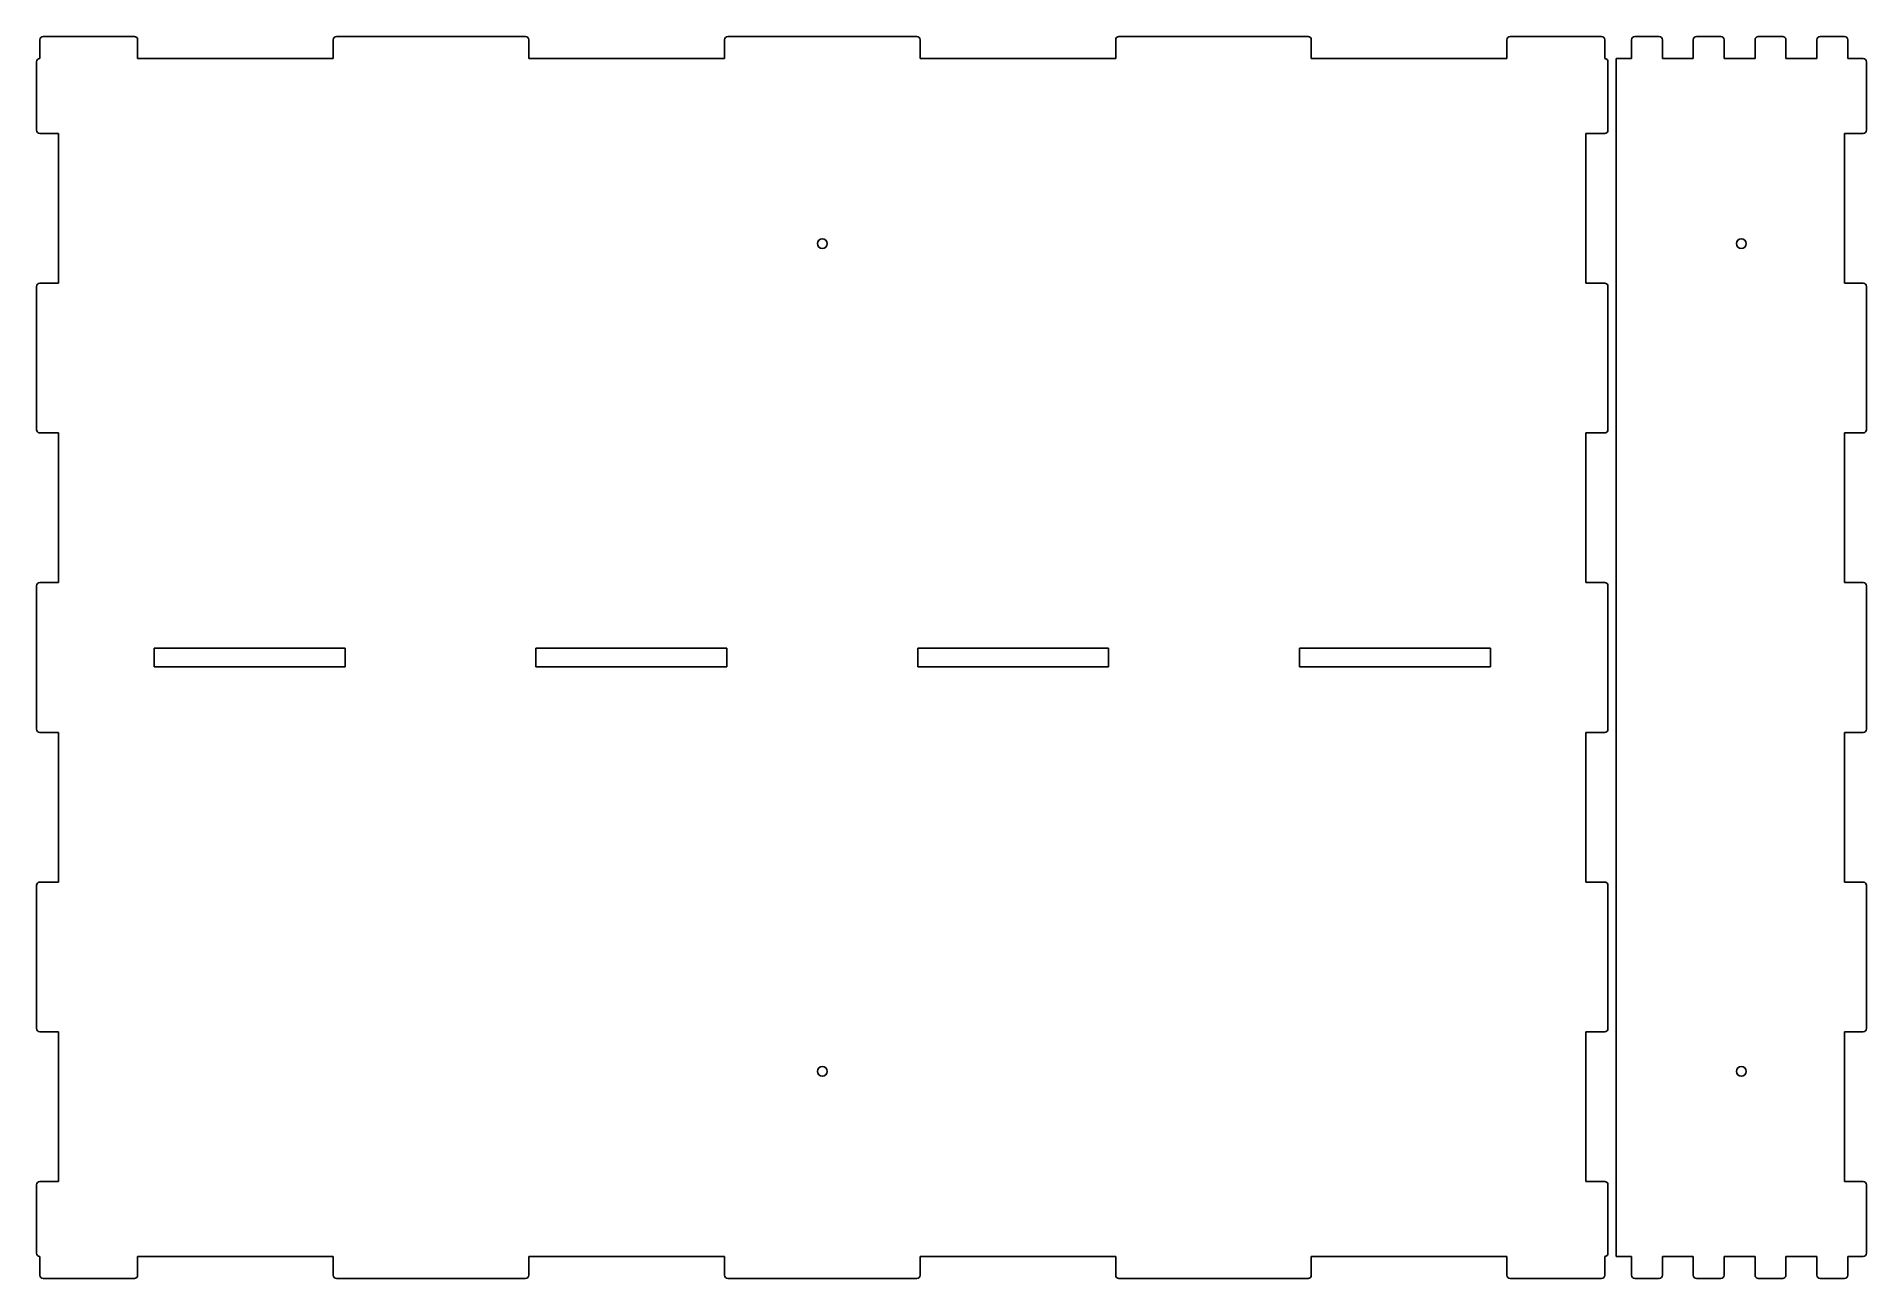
# Model space of a CAD drawing. Header units: millimetres. Extents: x 0 to 1129, y 0 to 766.
import ezdxf

# ---------------------------------------------------------------- set-up
doc = ezdxf.new("R2010")
doc.units = ezdxf.units.MM
doc.layers.add('SheetCutProfiles', color=7, linetype='CONTINUOUS')

msp = doc.modelspace()

# ---------------------------------------------------------------- linework, layer by layer
at = {"layer": 'SheetCutProfiles'}
for p, q in [((2, 752.4), (2, 764)), ((60.325, 766), (4, 766)), ((62.325, 764), (62.325, 752.4)), ((182.975, 752.4), (182.975, 764)), ((301.625, 766), (184.975, 766)), ((303.625, 764), (303.625, 752.4)), ((424.275, 752.4), (424.275, 764)), ((542.925, 766), (426.275, 766)), ((544.925, 764), (544.925, 752.4)), ((665.575, 752.4), (665.575, 764)), ((784.225, 766), (667.575, 766)), ((786.225, 764), (786.225, 752.4)), ((906.875, 752.4), (906.875, 764)), ((965.2, 766), (908.875, 766)), ((967.2, 764), (967.2, 752.4)), ((983.725, 764), (983.725, 752.4)), ((985.725, 766), (1000.775, 766)), ((1002.775, 752.4), (1002.775, 764)), ((1021.825, 764), (1021.825, 752.4)), ((1023.825, 766), (1038.875, 766)), ((1040.875, 752.4), (1040.875, 764)), ((1059.925, 764), (1059.925, 752.4)), ((1061.925, 766), (1076.975, 766)), ((1078.975, 752.4), (1078.975, 764)), ((1098.025, 764), (1098.025, 752.4)), ((1100.025, 766), (1115.075, 766)), ((1117.075, 752.4), (1117.075, 764)), ((0, 750.4), (0, 708.225)), ((62.325, 752.4), (182.975, 752.4)), ((303.625, 752.4), (424.275, 752.4)), ((544.925, 752.4), (665.575, 752.4)), ((786.225, 752.4), (906.875, 752.4)), ((969.2, 750.4), (969.2, 708.225)), ((974.2, 752.4), (983.725, 752.4)), ((974.2, 752.4), (974.2, 13.6)), ((1002.775, 752.4), (1021.825, 752.4)), ((1040.875, 752.4), (1059.925, 752.4)), ((1078.975, 752.4), (1098.025, 752.4)), ((1117.075, 752.4), (1126.6, 752.4)), ((1128.6, 708.225), (1128.6, 750.4)), ((13.6, 706.225), (2, 706.225)), ((13.6, 613.875), (13.6, 706.225)), ((955.6, 706.225), (955.6, 613.875)), ((967.2, 706.225), (955.6, 706.225)), ((1115, 706.225), (1115, 613.875)), ((1126.6, 706.225), (1115, 706.225)), ((0, 611.875), (0, 523.525)), ((2, 613.875), (13.6, 613.875)), ((955.6, 613.875), (967.2, 613.875)), ((969.2, 611.875), (969.2, 523.525)), ((1115, 613.875), (1126.6, 613.875)), ((1128.6, 523.525), (1128.6, 611.875)), ((13.6, 521.525), (2, 521.525)), ((13.6, 429.175), (13.6, 521.525)), ((955.6, 521.525), (955.6, 429.175)), ((967.2, 521.525), (955.6, 521.525)), ((1115, 521.525), (1115, 429.175)), ((1126.6, 521.525), (1115, 521.525)), ((2, 429.175), (13.6, 429.175)), ((955.6, 429.175), (967.2, 429.175)), ((1115, 429.175), (1126.6, 429.175)), ((0, 427.175), (0, 338.825)), ((969.2, 427.175), (969.2, 338.825)), ((1128.6, 338.825), (1128.6, 427.175)), ((72.475, 388.8), (72.475, 377.2)), ((190.225, 388.8), (72.475, 388.8)), ((190.225, 377.2), (190.225, 388.8)), ((307.975, 388.8), (307.975, 377.2)), ((425.725, 388.8), (307.975, 388.8)), ((425.725, 377.2), (425.725, 388.8)), ((543.475, 388.8), (543.475, 377.2)), ((661.225, 388.8), (543.475, 388.8)), ((661.225, 377.2), (661.225, 388.8)), ((778.975, 388.8), (778.975, 377.2)), ((896.725, 388.8), (778.975, 388.8)), ((896.725, 377.2), (896.725, 388.8)), ((72.475, 377.2), (190.225, 377.2)), ((307.975, 377.2), (425.725, 377.2)), ((543.475, 377.2), (661.225, 377.2)), ((778.975, 377.2), (896.725, 377.2)), ((13.6, 336.825), (2, 336.825)), ((13.6, 244.475), (13.6, 336.825)), ((955.6, 336.825), (955.6, 244.475)), ((967.2, 336.825), (955.6, 336.825)), ((1115, 336.825), (1115, 244.475)), ((1126.6, 336.825), (1115, 336.825)), ((0, 242.475), (0, 154.125)), ((2, 244.475), (13.6, 244.475)), ((955.6, 244.475), (967.2, 244.475)), ((969.2, 242.475), (969.2, 154.125)), ((1115, 244.475), (1126.6, 244.475)), ((1128.6, 154.125), (1128.6, 242.475)), ((13.6, 152.125), (2, 152.125)), ((13.6, 59.775), (13.6, 152.125)), ((955.6, 152.125), (955.6, 59.775)), ((967.2, 152.125), (955.6, 152.125)), ((1115, 152.125), (1115, 59.775)), ((1126.6, 152.125), (1115, 152.125)), ((0, 57.775), (0, 15.6)), ((2, 59.775), (13.6, 59.775)), ((955.6, 59.775), (967.2, 59.775)), ((969.2, 57.775), (969.2, 15.6)), ((1115, 59.775), (1126.6, 59.775)), ((1128.6, 15.6), (1128.6, 57.775)), ((2, 2), (2, 13.6)), ((62.325, 13.6), (62.325, 2)), ((182.975, 13.6), (62.325, 13.6)), ((182.975, 2), (182.975, 13.6)), ((303.625, 13.6), (303.625, 2)), ((424.275, 13.6), (303.625, 13.6)), ((424.275, 2), (424.275, 13.6)), ((544.925, 13.6), (544.925, 2)), ((665.575, 13.6), (544.925, 13.6)), ((665.575, 2), (665.575, 13.6)), ((786.225, 13.6), (786.225, 2)), ((906.875, 13.6), (786.225, 13.6)), ((906.875, 2), (906.875, 13.6)), ((967.2, 13.6), (967.2, 2)), ((974.2, 13.6), (983.725, 13.6)), ((983.725, 2), (983.725, 13.6)), ((1002.775, 13.6), (1002.775, 2)), ((1002.775, 13.6), (1021.825, 13.6)), ((1021.825, 2), (1021.825, 13.6)), ((1040.875, 13.6), (1040.875, 2)), ((1040.875, 13.6), (1059.925, 13.6)), ((1059.925, 2), (1059.925, 13.6)), ((1078.975, 13.6), (1078.975, 2)), ((1078.975, 13.6), (1098.025, 13.6)), ((1098.025, 2), (1098.025, 13.6)), ((1126.6, 13.6), (1117.075, 13.6)), ((1117.075, 13.6), (1117.075, 2)), ((4, 0), (60.325, 0)), ((184.975, 0), (301.625, 0)), ((426.275, 0), (542.925, 0)), ((667.575, 0), (784.225, 0)), ((908.875, 0), (965.2, 0)), ((985.725, 0), (1000.775, 0)), ((1023.825, 0), (1038.875, 0)), ((1061.925, 0), (1076.975, 0)), ((1100.025, 0), (1115.075, 0))]:
    msp.add_line(p, q, dxfattribs=at)
for centre in [(484.6, 638.333), (1051.4, 638.333), (484.6, 127.667), (1051.4, 127.667)]:
    msp.add_circle(centre, 3, dxfattribs=at)
for centre, start, end in [((4, 764), 90, 180), ((60.325, 764), 0, 90), ((184.975, 764), 90, 180), ((301.625, 764), 0, 90), ((426.275, 764), 90, 180), ((542.925, 764), 0, 90), ((667.575, 764), 90, 180), ((784.225, 764), 0, 90), ((908.875, 764), 90, 180), ((965.2, 764), 0, 90), ((985.725, 764), 90, 180), ((1000.775, 764), 0, 90), ((1023.825, 764), 90, 180), ((1038.875, 764), 0, 90), ((1061.925, 764), 90, 180), ((1076.975, 764), 0, 90), ((1100.025, 764), 90, 180), ((1115.075, 764), 0, 90), ((2, 750.4), 90, 180), ((967.2, 750.4), 0, 90), ((1126.6, 750.4), 0, 90), ((2, 708.225), 180, -90), ((967.2, 708.225), -90, 0), ((1126.6, 708.225), -90, 0), ((2, 611.875), 90, 180), ((967.2, 611.875), 0, 90), ((1126.6, 611.875), 0, 90), ((2, 523.525), 180, -90), ((967.2, 523.525), -90, 0), ((1126.6, 523.525), -90, 0), ((2, 427.175), 90, 180), ((967.2, 427.175), 0, 90), ((1126.6, 427.175), 0, 90), ((2, 338.825), 180, -90), ((967.2, 338.825), -90, 0), ((1126.6, 338.825), -90, 0), ((2, 242.475), 90, 180), ((967.2, 242.475), 0, 90), ((1126.6, 242.475), 0, 90), ((2, 154.125), 180, -90), ((967.2, 154.125), -90, 0), ((1126.6, 154.125), -90, 0), ((2, 57.775), 90, 180), ((967.2, 57.775), 0, 90), ((1126.6, 57.775), 0, 90), ((2, 15.6), 180, -90), ((967.2, 15.6), -90, 0), ((1126.6, 15.6), -90, 0), ((4, 2), 180, -90), ((60.325, 2), -90, 0), ((184.975, 2), 180, -90), ((301.625, 2), -90, 0), ((426.275, 2), 180, -90), ((542.925, 2), -90, 0), ((667.575, 2), 180, -90), ((784.225, 2), -90, 0), ((908.875, 2), 180, -90), ((965.2, 2), -90, 0), ((985.725, 2), 180, -90), ((1000.775, 2), -90, 0), ((1023.825, 2), 180, -90), ((1038.875, 2), -90, 0), ((1061.925, 2), 180, -90), ((1076.975, 2), -90, 0), ((1100.025, 2), 180, -90), ((1115.075, 2), -90, 0)]:
    msp.add_arc(centre, 2, start, end, dxfattribs=at)

doc.saveas('drawing.dxf')
